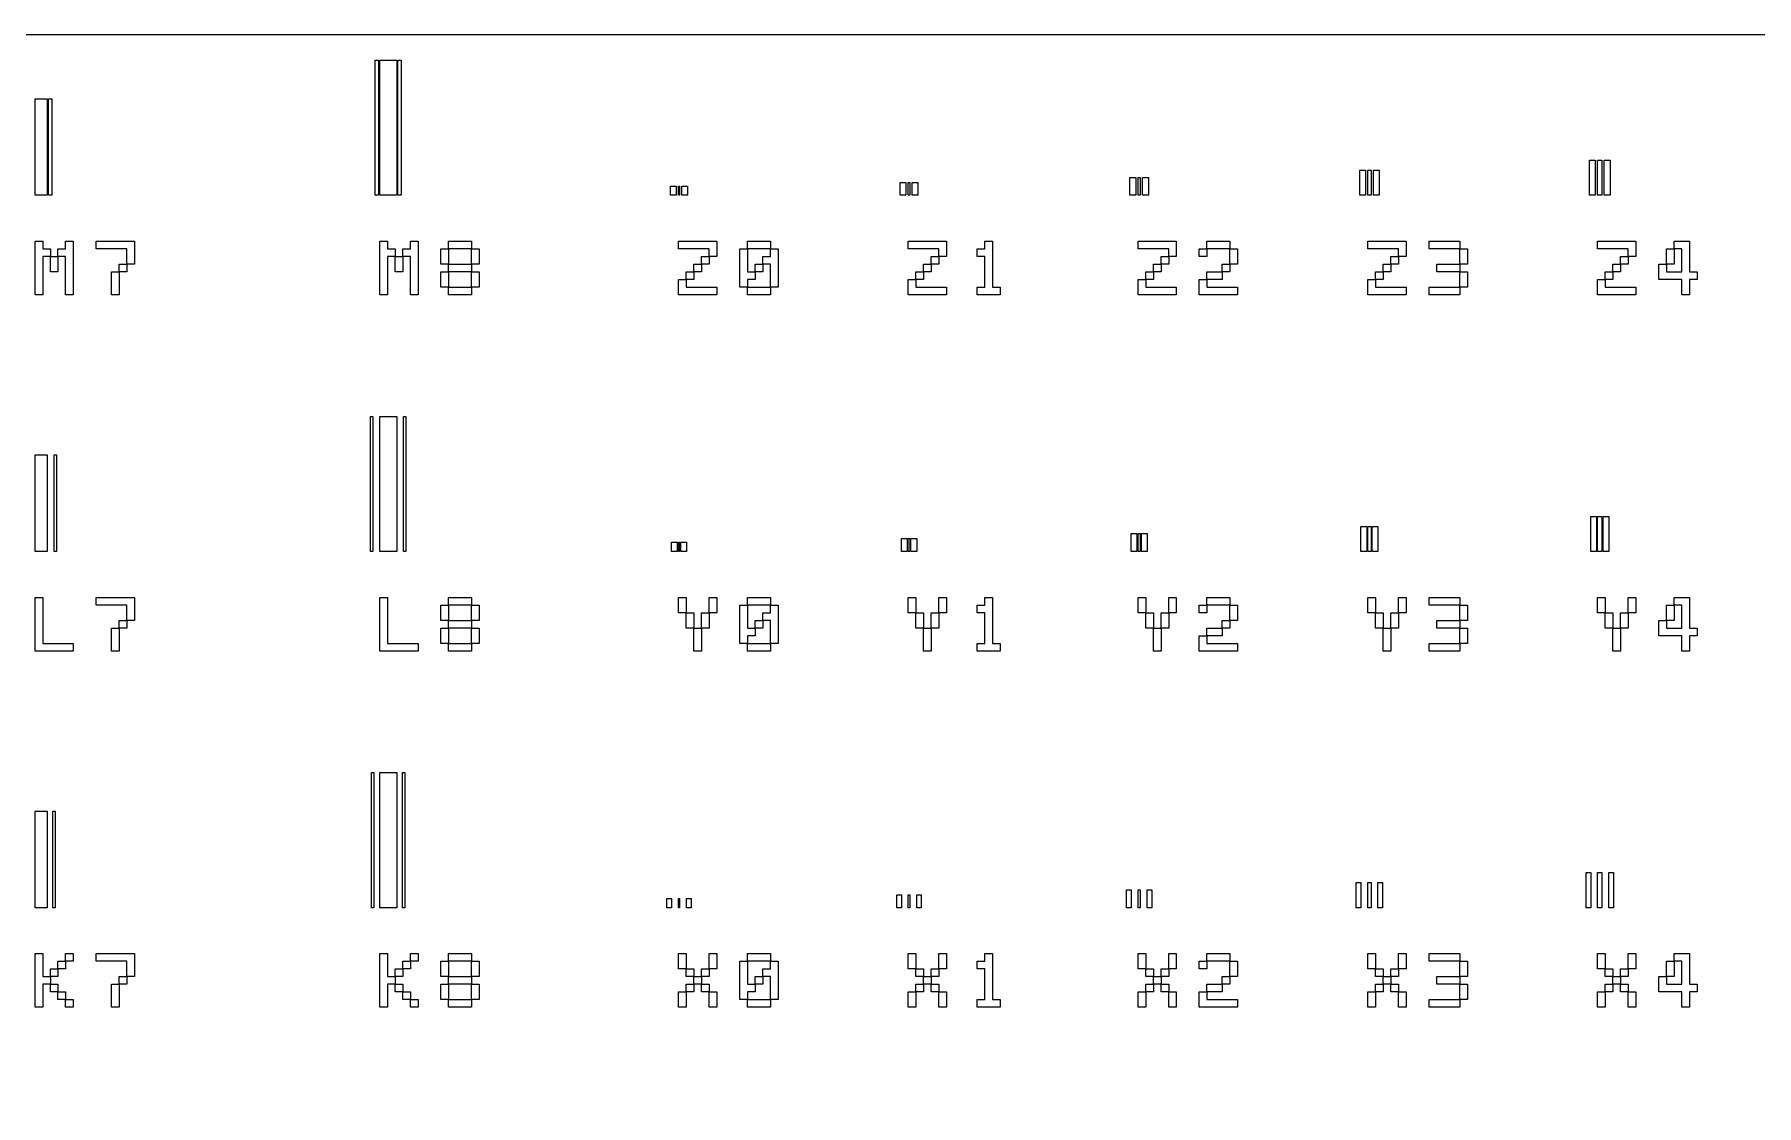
# Model space of a CAD drawing. Extents: x 0 to 3000, y 0 to 2000.
# Drawn here: x 750 to 1499, y 1534 to 2000 of the extents above; entities that cross this region are included whole.
import ezdxf

# ---------------------------------------------------------------- set-up
doc = ezdxf.new("R2010")
doc.units = 0
doc.layers.add('L0D0', color=2, linetype='CONTINUOUS')
doc.layers.add('L1D0', color=1, linetype='CONTINUOUS')

msp = doc.modelspace()

# ---------------------------------------------------------------- linework, layer by layer
at = {"layer": 'L0D0'}
msp.add_lwpolyline([(0, 0), (0, 2000), (3000, 2000), (3000, 0)], close=True, dxfattribs=at)
at = {"layer": 'L1D0'}
for points in [[(898, 1930), (898, 1988.8), (899.5, 1988.8), (899.5, 1930)], [(900, 1930), (900, 1988.8), (907.4, 1988.8), (907.4, 1930)], [(907.9, 1930), (907.9, 1988.8), (909.4, 1988.8), (909.4, 1930)], [(750, 1930), (750, 1972), (755.3, 1972), (755.3, 1930)], [(755.8, 1930), (755.8, 1972), (757.3, 1972), (757.3, 1930)], [(1426.5, 1930), (1426.5, 1945.3), (1429, 1945.3), (1429, 1930)], [(1430, 1930), (1430, 1945.3), (1431.9, 1945.3), (1431.9, 1930)], [(1432.9, 1930), (1432.9, 1945.3), (1435.4, 1945.3), (1435.4, 1930)], [(1026.5, 1930), (1026.5, 1934), (1029, 1934), (1029, 1930)], [(1030, 1930), (1030, 1934), (1030.5, 1934), (1030.5, 1930)], [(1031.5, 1930), (1031.5, 1934), (1034, 1934), (1034, 1930)], [(1126.5, 1930), (1126.5, 1935.6), (1129, 1935.6), (1129, 1930)], [(1130, 1930), (1130, 1935.6), (1130.7, 1935.6), (1130.7, 1930)], [(1131.7, 1930), (1131.7, 1935.6), (1134.2, 1935.6), (1134.2, 1930)], [(1226.5, 1930), (1226.5, 1937.8), (1229, 1937.8), (1229, 1930)], [(1230, 1930), (1230, 1937.8), (1231, 1937.8), (1231, 1930)], [(1232, 1930), (1232, 1937.8), (1234.5, 1937.8), (1234.5, 1930)], [(1326.5, 1930), (1326.5, 1940.9), (1329, 1940.9), (1329, 1930)], [(1330, 1930), (1330, 1940.9), (1331.4, 1940.9), (1331.4, 1930)], [(1332.4, 1930), (1332.4, 1940.9), (1334.9, 1940.9), (1334.9, 1930)], [(750, 1886.667), (750, 1890), (750, 1893.333), (750, 1896.667), (750, 1900), (750, 1903.333), (750, 1906.667), (750, 1910), (753.333, 1910), (753.333, 1906.667), (756.667, 1906.667), (756.667, 1903.333), (753.333, 1903.333), (753.333, 1900), (753.333, 1896.667), (753.333, 1893.333), (753.333, 1890), (753.333, 1886.667)], [(763.333, 1886.667), (763.333, 1890), (763.333, 1893.333), (763.333, 1896.667), (763.333, 1900), (763.333, 1903.333), (760, 1903.333), (760, 1906.667), (763.333, 1906.667), (763.333, 1910), (766.667, 1910), (766.667, 1906.667), (766.667, 1903.333), (766.667, 1900), (766.667, 1896.667), (766.667, 1893.333), (766.667, 1890), (766.667, 1886.667)], [(790, 1900), (790, 1903.333), (790, 1906.667), (786.667, 1906.667), (783.333, 1906.667), (780, 1906.667), (776.667, 1906.667), (776.667, 1910), (780, 1910), (783.333, 1910), (786.667, 1910), (790, 1910), (793.333, 1910), (793.333, 1906.667), (793.333, 1903.333), (793.333, 1900)], [(900, 1886.667), (900, 1890), (900, 1893.333), (900, 1896.667), (900, 1900), (900, 1903.333), (900, 1906.667), (900, 1910), (903.333, 1910), (903.333, 1906.667), (906.667, 1906.667), (906.667, 1903.333), (903.333, 1903.333), (903.333, 1900), (903.333, 1896.667), (903.333, 1893.333), (903.333, 1890), (903.333, 1886.667)], [(913.333, 1886.667), (913.333, 1890), (913.333, 1893.333), (913.333, 1896.667), (913.333, 1900), (913.333, 1903.333), (910, 1903.333), (910, 1906.667), (913.333, 1906.667), (913.333, 1910), (916.667, 1910), (916.667, 1906.667), (916.667, 1903.333), (916.667, 1900), (916.667, 1896.667), (916.667, 1893.333), (916.667, 1890), (916.667, 1886.667)], [(926.667, 1900), (926.667, 1903.333), (926.667, 1906.667), (930, 1906.667), (930, 1903.333), (930, 1900)], [(930, 1906.667), (930, 1910), (933.333, 1910), (936.667, 1910), (940, 1910), (940, 1906.667), (936.667, 1906.667), (933.333, 1906.667)], [(940, 1900), (940, 1903.333), (940, 1906.667), (943.333, 1906.667), (943.333, 1903.333), (943.333, 1900)], [(1043.333, 1903.333), (1043.333, 1906.667), (1040, 1906.667), (1036.667, 1906.667), (1033.333, 1906.667), (1030, 1906.667), (1030, 1910), (1033.333, 1910), (1036.667, 1910), (1040, 1910), (1043.333, 1910), (1046.667, 1910), (1046.667, 1906.667), (1046.667, 1903.333)], [(1056.667, 1890), (1056.667, 1893.333), (1056.667, 1896.667), (1056.667, 1900), (1056.667, 1903.333), (1056.667, 1906.667), (1060, 1906.667), (1060, 1903.333), (1060, 1900), (1060, 1896.667), (1063.333, 1896.667), (1063.333, 1893.333), (1060, 1893.333), (1060, 1890)], [(1060, 1906.667), (1060, 1910), (1063.333, 1910), (1066.667, 1910), (1070, 1910), (1070, 1906.667), (1066.667, 1906.667), (1063.333, 1906.667)], [(1070, 1890), (1070, 1893.333), (1070, 1896.667), (1070, 1900), (1066.667, 1900), (1066.667, 1903.333), (1070, 1903.333), (1070, 1906.667), (1073.333, 1906.667), (1073.333, 1903.333), (1073.333, 1900), (1073.333, 1896.667), (1073.333, 1893.333), (1073.333, 1890)], [(1143.333, 1903.333), (1143.333, 1906.667), (1140, 1906.667), (1136.667, 1906.667), (1133.333, 1906.667), (1130, 1906.667), (1130, 1910), (1133.333, 1910), (1136.667, 1910), (1140, 1910), (1143.333, 1910), (1146.667, 1910), (1146.667, 1906.667), (1146.667, 1903.333)], [(1160, 1886.667), (1160, 1890), (1163.333, 1890), (1163.333, 1893.333), (1163.333, 1896.667), (1163.333, 1900), (1163.333, 1903.333), (1160, 1903.333), (1160, 1906.667), (1163.333, 1906.667), (1163.333, 1910), (1166.667, 1910), (1166.667, 1906.667), (1166.667, 1903.333), (1166.667, 1900), (1166.667, 1896.667), (1166.667, 1893.333), (1166.667, 1890), (1170, 1890), (1170, 1886.667), (1166.667, 1886.667), (1163.333, 1886.667)], [(1243.333, 1903.333), (1243.333, 1906.667), (1240, 1906.667), (1236.667, 1906.667), (1233.333, 1906.667), (1230, 1906.667), (1230, 1910), (1233.333, 1910), (1236.667, 1910), (1240, 1910), (1243.333, 1910), (1246.667, 1910), (1246.667, 1906.667), (1246.667, 1903.333)], [(1256.667, 1903.333), (1256.667, 1906.667), (1260, 1906.667), (1260, 1903.333)], [(1260, 1906.667), (1260, 1910), (1263.333, 1910), (1266.667, 1910), (1270, 1910), (1270, 1906.667), (1266.667, 1906.667), (1263.333, 1906.667)], [(1270, 1900), (1270, 1903.333), (1270, 1906.667), (1273.333, 1906.667), (1273.333, 1903.333), (1273.333, 1900)], [(1343.333, 1903.333), (1343.333, 1906.667), (1340, 1906.667), (1336.667, 1906.667), (1333.333, 1906.667), (1330, 1906.667), (1330, 1910), (1333.333, 1910), (1336.667, 1910), (1340, 1910), (1343.333, 1910), (1346.667, 1910), (1346.667, 1906.667), (1346.667, 1903.333)], [(1356.667, 1906.667), (1356.667, 1910), (1360, 1910), (1363.333, 1910), (1366.667, 1910), (1370, 1910), (1370, 1906.667), (1366.667, 1906.667), (1363.333, 1906.667), (1360, 1906.667)], [(1370, 1900), (1370, 1903.333), (1370, 1906.667), (1373.333, 1906.667), (1373.333, 1903.333), (1373.333, 1900)], [(1443.333, 1903.333), (1443.333, 1906.667), (1440, 1906.667), (1436.667, 1906.667), (1433.333, 1906.667), (1430, 1906.667), (1430, 1910), (1433.333, 1910), (1436.667, 1910), (1440, 1910), (1443.333, 1910), (1446.667, 1910), (1446.667, 1906.667), (1446.667, 1903.333)], [(1466.667, 1886.667), (1466.667, 1890), (1466.667, 1893.333), (1463.333, 1893.333), (1460, 1893.333), (1456.667, 1893.333), (1456.667, 1896.667), (1456.667, 1900), (1460, 1900), (1460, 1896.667), (1463.333, 1896.667), (1466.667, 1896.667), (1466.667, 1900), (1466.667, 1903.333), (1466.667, 1906.667), (1463.333, 1906.667), (1463.333, 1910), (1466.667, 1910), (1470, 1910), (1470, 1906.667), (1470, 1903.333), (1470, 1900), (1470, 1896.667), (1473.333, 1896.667), (1473.333, 1893.333), (1470, 1893.333), (1470, 1890), (1470, 1886.667)], [(1460, 1900), (1460, 1903.333), (1460, 1906.667), (1463.333, 1906.667), (1463.333, 1903.333), (1463.333, 1900)], [(756.667, 1896.667), (756.667, 1900), (756.667, 1903.333), (760, 1903.333), (760, 1900), (760, 1896.667)], [(783.333, 1886.667), (783.333, 1890), (783.333, 1893.333), (783.333, 1896.667), (786.667, 1896.667), (786.667, 1893.333), (786.667, 1890), (786.667, 1886.667)], [(786.667, 1896.667), (786.667, 1900), (790, 1900), (790, 1896.667)], [(906.667, 1896.667), (906.667, 1900), (906.667, 1903.333), (910, 1903.333), (910, 1900), (910, 1896.667)], [(926.667, 1890), (926.667, 1893.333), (926.667, 1896.667), (930, 1896.667), (930, 1893.333), (930, 1890)], [(930, 1896.667), (930, 1900), (933.333, 1900), (936.667, 1900), (940, 1900), (940, 1896.667), (936.667, 1896.667), (933.333, 1896.667)], [(940, 1890), (940, 1893.333), (940, 1896.667), (943.333, 1896.667), (943.333, 1893.333), (943.333, 1890)], [(1033.333, 1893.333), (1033.333, 1896.667), (1036.667, 1896.667), (1036.667, 1893.333)], [(1036.667, 1896.667), (1036.667, 1900), (1040, 1900), (1040, 1896.667)], [(1040, 1900), (1040, 1903.333), (1043.333, 1903.333), (1043.333, 1900)], [(1063.333, 1896.667), (1063.333, 1900), (1066.667, 1900), (1066.667, 1896.667)], [(1133.333, 1893.333), (1133.333, 1896.667), (1136.667, 1896.667), (1136.667, 1893.333)], [(1136.667, 1896.667), (1136.667, 1900), (1140, 1900), (1140, 1896.667)], [(1140, 1900), (1140, 1903.333), (1143.333, 1903.333), (1143.333, 1900)], [(1233.333, 1893.333), (1233.333, 1896.667), (1236.667, 1896.667), (1236.667, 1893.333)], [(1236.667, 1896.667), (1236.667, 1900), (1240, 1900), (1240, 1896.667)], [(1240, 1900), (1240, 1903.333), (1243.333, 1903.333), (1243.333, 1900)], [(1260, 1893.333), (1260, 1896.667), (1263.333, 1896.667), (1266.667, 1896.667), (1266.667, 1893.333), (1263.333, 1893.333)], [(1266.667, 1896.667), (1266.667, 1900), (1270, 1900), (1270, 1896.667)], [(1333.333, 1893.333), (1333.333, 1896.667), (1336.667, 1896.667), (1336.667, 1893.333)], [(1336.667, 1896.667), (1336.667, 1900), (1340, 1900), (1340, 1896.667)], [(1340, 1900), (1340, 1903.333), (1343.333, 1903.333), (1343.333, 1900)], [(1360, 1896.667), (1360, 1900), (1363.333, 1900), (1366.667, 1900), (1370, 1900), (1370, 1896.667), (1366.667, 1896.667), (1363.333, 1896.667)], [(1370, 1890), (1370, 1893.333), (1370, 1896.667), (1373.333, 1896.667), (1373.333, 1893.333), (1373.333, 1890)], [(1433.333, 1893.333), (1433.333, 1896.667), (1436.667, 1896.667), (1436.667, 1893.333)], [(1436.667, 1896.667), (1436.667, 1900), (1440, 1900), (1440, 1896.667)], [(1440, 1900), (1440, 1903.333), (1443.333, 1903.333), (1443.333, 1900)], [(930, 1886.667), (930, 1890), (933.333, 1890), (936.667, 1890), (940, 1890), (940, 1886.667), (936.667, 1886.667), (933.333, 1886.667)], [(1030, 1886.667), (1030, 1890), (1030, 1893.333), (1033.333, 1893.333), (1033.333, 1890), (1036.667, 1890), (1040, 1890), (1043.333, 1890), (1046.667, 1890), (1046.667, 1886.667), (1043.333, 1886.667), (1040, 1886.667), (1036.667, 1886.667), (1033.333, 1886.667)], [(1060, 1886.667), (1060, 1890), (1063.333, 1890), (1066.667, 1890), (1070, 1890), (1070, 1886.667), (1066.667, 1886.667), (1063.333, 1886.667)], [(1130, 1886.667), (1130, 1890), (1130, 1893.333), (1133.333, 1893.333), (1133.333, 1890), (1136.667, 1890), (1140, 1890), (1143.333, 1890), (1146.667, 1890), (1146.667, 1886.667), (1143.333, 1886.667), (1140, 1886.667), (1136.667, 1886.667), (1133.333, 1886.667)], [(1230, 1886.667), (1230, 1890), (1230, 1893.333), (1233.333, 1893.333), (1233.333, 1890), (1236.667, 1890), (1240, 1890), (1243.333, 1890), (1246.667, 1890), (1246.667, 1886.667), (1243.333, 1886.667), (1240, 1886.667), (1236.667, 1886.667), (1233.333, 1886.667)], [(1256.667, 1886.667), (1256.667, 1890), (1256.667, 1893.333), (1260, 1893.333), (1260, 1890), (1263.333, 1890), (1266.667, 1890), (1270, 1890), (1273.333, 1890), (1273.333, 1886.667), (1270, 1886.667), (1266.667, 1886.667), (1263.333, 1886.667), (1260, 1886.667)], [(1330, 1886.667), (1330, 1890), (1330, 1893.333), (1333.333, 1893.333), (1333.333, 1890), (1336.667, 1890), (1340, 1890), (1343.333, 1890), (1346.667, 1890), (1346.667, 1886.667), (1343.333, 1886.667), (1340, 1886.667), (1336.667, 1886.667), (1333.333, 1886.667)], [(1356.667, 1886.667), (1356.667, 1890), (1360, 1890), (1363.333, 1890), (1366.667, 1890), (1370, 1890), (1370, 1886.667), (1366.667, 1886.667), (1363.333, 1886.667), (1360, 1886.667)], [(1430, 1886.667), (1430, 1890), (1430, 1893.333), (1433.333, 1893.333), (1433.333, 1890), (1436.667, 1890), (1440, 1890), (1443.333, 1890), (1446.667, 1890), (1446.667, 1886.667), (1443.333, 1886.667), (1440, 1886.667), (1436.667, 1886.667), (1433.333, 1886.667)], [(896, 1775), (896, 1833.8), (897, 1833.8), (897, 1775)], [(900, 1775), (900, 1833.8), (907.4, 1833.8), (907.4, 1775)], [(910.4, 1775), (910.4, 1833.8), (911.4, 1833.8), (911.4, 1775)], [(750, 1775), (750, 1817), (755.3, 1817), (755.3, 1775)], [(758.3, 1775), (758.3, 1817), (759.3, 1817), (759.3, 1775)], [(1327, 1775), (1327, 1785.9), (1329.5, 1785.9), (1329.5, 1775)], [(1330, 1775), (1330, 1785.9), (1331.4, 1785.9), (1331.4, 1775)], [(1331.9, 1775), (1331.9, 1785.9), (1334.4, 1785.9), (1334.4, 1775)], [(1427, 1775), (1427, 1790.3), (1429.5, 1790.3), (1429.5, 1775)], [(1430, 1775), (1430, 1790.3), (1431.9, 1790.3), (1431.9, 1775)], [(1432.4, 1775), (1432.4, 1790.3), (1434.9, 1790.3), (1434.9, 1775)], [(1027, 1775), (1027, 1779), (1029.5, 1779), (1029.5, 1775)], [(1030, 1775), (1030, 1779), (1030.5, 1779), (1030.5, 1775)], [(1031, 1775), (1031, 1779), (1033.5, 1779), (1033.5, 1775)], [(1127, 1775), (1127, 1780.6), (1129.5, 1780.6), (1129.5, 1775)], [(1130, 1775), (1130, 1780.6), (1130.7, 1780.6), (1130.7, 1775)], [(1131.2, 1775), (1131.2, 1780.6), (1133.7, 1780.6), (1133.7, 1775)], [(1227, 1775), (1227, 1782.8), (1229.5, 1782.8), (1229.5, 1775)], [(1230, 1775), (1230, 1782.8), (1231, 1782.8), (1231, 1775)], [(1231.5, 1775), (1231.5, 1782.8), (1234, 1782.8), (1234, 1775)], [(750, 1731.667), (750, 1735), (750, 1738.333), (750, 1741.667), (750, 1745), (750, 1748.333), (750, 1751.667), (750, 1755), (753.333, 1755), (753.333, 1751.667), (753.333, 1748.333), (753.333, 1745), (753.333, 1741.667), (753.333, 1738.333), (753.333, 1735), (756.667, 1735), (760, 1735), (763.333, 1735), (766.667, 1735), (766.667, 1731.667), (763.333, 1731.667), (760, 1731.667), (756.667, 1731.667), (753.333, 1731.667)], [(790, 1745), (790, 1748.333), (790, 1751.667), (786.667, 1751.667), (783.333, 1751.667), (780, 1751.667), (776.667, 1751.667), (776.667, 1755), (780, 1755), (783.333, 1755), (786.667, 1755), (790, 1755), (793.333, 1755), (793.333, 1751.667), (793.333, 1748.333), (793.333, 1745)], [(900, 1731.667), (900, 1735), (900, 1738.333), (900, 1741.667), (900, 1745), (900, 1748.333), (900, 1751.667), (900, 1755), (903.333, 1755), (903.333, 1751.667), (903.333, 1748.333), (903.333, 1745), (903.333, 1741.667), (903.333, 1738.333), (903.333, 1735), (906.667, 1735), (910, 1735), (913.333, 1735), (916.667, 1735), (916.667, 1731.667), (913.333, 1731.667), (910, 1731.667), (906.667, 1731.667), (903.333, 1731.667)], [(930, 1751.667), (930, 1755), (933.333, 1755), (936.667, 1755), (940, 1755), (940, 1751.667), (936.667, 1751.667), (933.333, 1751.667)], [(1030, 1748.333), (1030, 1751.667), (1030, 1755), (1033.333, 1755), (1033.333, 1751.667), (1033.333, 1748.333)], [(1043.333, 1748.333), (1043.333, 1751.667), (1043.333, 1755), (1046.667, 1755), (1046.667, 1751.667), (1046.667, 1748.333)], [(1060, 1751.667), (1060, 1755), (1063.333, 1755), (1066.667, 1755), (1070, 1755), (1070, 1751.667), (1066.667, 1751.667), (1063.333, 1751.667)], [(1130, 1748.333), (1130, 1751.667), (1130, 1755), (1133.333, 1755), (1133.333, 1751.667), (1133.333, 1748.333)], [(1143.333, 1748.333), (1143.333, 1751.667), (1143.333, 1755), (1146.667, 1755), (1146.667, 1751.667), (1146.667, 1748.333)], [(1160, 1731.667), (1160, 1735), (1163.333, 1735), (1163.333, 1738.333), (1163.333, 1741.667), (1163.333, 1745), (1163.333, 1748.333), (1160, 1748.333), (1160, 1751.667), (1163.333, 1751.667), (1163.333, 1755), (1166.667, 1755), (1166.667, 1751.667), (1166.667, 1748.333), (1166.667, 1745), (1166.667, 1741.667), (1166.667, 1738.333), (1166.667, 1735), (1170, 1735), (1170, 1731.667), (1166.667, 1731.667), (1163.333, 1731.667)], [(1230, 1748.333), (1230, 1751.667), (1230, 1755), (1233.333, 1755), (1233.333, 1751.667), (1233.333, 1748.333)], [(1243.333, 1748.333), (1243.333, 1751.667), (1243.333, 1755), (1246.667, 1755), (1246.667, 1751.667), (1246.667, 1748.333)], [(1260, 1751.667), (1260, 1755), (1263.333, 1755), (1266.667, 1755), (1270, 1755), (1270, 1751.667), (1266.667, 1751.667), (1263.333, 1751.667)], [(1330, 1748.333), (1330, 1751.667), (1330, 1755), (1333.333, 1755), (1333.333, 1751.667), (1333.333, 1748.333)], [(1343.333, 1748.333), (1343.333, 1751.667), (1343.333, 1755), (1346.667, 1755), (1346.667, 1751.667), (1346.667, 1748.333)], [(1356.667, 1751.667), (1356.667, 1755), (1360, 1755), (1363.333, 1755), (1366.667, 1755), (1370, 1755), (1370, 1751.667), (1366.667, 1751.667), (1363.333, 1751.667), (1360, 1751.667)], [(1430, 1748.333), (1430, 1751.667), (1430, 1755), (1433.333, 1755), (1433.333, 1751.667), (1433.333, 1748.333)], [(1443.333, 1748.333), (1443.333, 1751.667), (1443.333, 1755), (1446.667, 1755), (1446.667, 1751.667), (1446.667, 1748.333)], [(1466.667, 1731.667), (1466.667, 1735), (1466.667, 1738.333), (1463.333, 1738.333), (1460, 1738.333), (1456.667, 1738.333), (1456.667, 1741.667), (1456.667, 1745), (1460, 1745), (1460, 1741.667), (1463.333, 1741.667), (1466.667, 1741.667), (1466.667, 1745), (1466.667, 1748.333), (1466.667, 1751.667), (1463.333, 1751.667), (1463.333, 1755), (1466.667, 1755), (1470, 1755), (1470, 1751.667), (1470, 1748.333), (1470, 1745), (1470, 1741.667), (1473.333, 1741.667), (1473.333, 1738.333), (1470, 1738.333), (1470, 1735), (1470, 1731.667)], [(926.667, 1745), (926.667, 1748.333), (926.667, 1751.667), (930, 1751.667), (930, 1748.333), (930, 1745)], [(940, 1745), (940, 1748.333), (940, 1751.667), (943.333, 1751.667), (943.333, 1748.333), (943.333, 1745)], [(1033.333, 1741.667), (1033.333, 1745), (1033.333, 1748.333), (1036.667, 1748.333), (1036.667, 1745), (1036.667, 1741.667)], [(1040, 1741.667), (1040, 1745), (1040, 1748.333), (1043.333, 1748.333), (1043.333, 1745), (1043.333, 1741.667)], [(1056.667, 1735), (1056.667, 1738.333), (1056.667, 1741.667), (1056.667, 1745), (1056.667, 1748.333), (1056.667, 1751.667), (1060, 1751.667), (1060, 1748.333), (1060, 1745), (1060, 1741.667), (1063.333, 1741.667), (1063.333, 1738.333), (1060, 1738.333), (1060, 1735)], [(1070, 1735), (1070, 1738.333), (1070, 1741.667), (1070, 1745), (1066.667, 1745), (1066.667, 1748.333), (1070, 1748.333), (1070, 1751.667), (1073.333, 1751.667), (1073.333, 1748.333), (1073.333, 1745), (1073.333, 1741.667), (1073.333, 1738.333), (1073.333, 1735)], [(1133.333, 1741.667), (1133.333, 1745), (1133.333, 1748.333), (1136.667, 1748.333), (1136.667, 1745), (1136.667, 1741.667)], [(1140, 1741.667), (1140, 1745), (1140, 1748.333), (1143.333, 1748.333), (1143.333, 1745), (1143.333, 1741.667)], [(1233.333, 1741.667), (1233.333, 1745), (1233.333, 1748.333), (1236.667, 1748.333), (1236.667, 1745), (1236.667, 1741.667)], [(1240, 1741.667), (1240, 1745), (1240, 1748.333), (1243.333, 1748.333), (1243.333, 1745), (1243.333, 1741.667)], [(1256.667, 1748.333), (1256.667, 1751.667), (1260, 1751.667), (1260, 1748.333)], [(1270, 1745), (1270, 1748.333), (1270, 1751.667), (1273.333, 1751.667), (1273.333, 1748.333), (1273.333, 1745)], [(1333.333, 1741.667), (1333.333, 1745), (1333.333, 1748.333), (1336.667, 1748.333), (1336.667, 1745), (1336.667, 1741.667)], [(1340, 1741.667), (1340, 1745), (1340, 1748.333), (1343.333, 1748.333), (1343.333, 1745), (1343.333, 1741.667)], [(1370, 1745), (1370, 1748.333), (1370, 1751.667), (1373.333, 1751.667), (1373.333, 1748.333), (1373.333, 1745)], [(1433.333, 1741.667), (1433.333, 1745), (1433.333, 1748.333), (1436.667, 1748.333), (1436.667, 1745), (1436.667, 1741.667)], [(1440, 1741.667), (1440, 1745), (1440, 1748.333), (1443.333, 1748.333), (1443.333, 1745), (1443.333, 1741.667)], [(1460, 1745), (1460, 1748.333), (1460, 1751.667), (1463.333, 1751.667), (1463.333, 1748.333), (1463.333, 1745)], [(783.333, 1731.667), (783.333, 1735), (783.333, 1738.333), (783.333, 1741.667), (786.667, 1741.667), (786.667, 1738.333), (786.667, 1735), (786.667, 1731.667)], [(786.667, 1741.667), (786.667, 1745), (790, 1745), (790, 1741.667)], [(926.667, 1735), (926.667, 1738.333), (926.667, 1741.667), (930, 1741.667), (930, 1738.333), (930, 1735)], [(930, 1741.667), (930, 1745), (933.333, 1745), (936.667, 1745), (940, 1745), (940, 1741.667), (936.667, 1741.667), (933.333, 1741.667)], [(940, 1735), (940, 1738.333), (940, 1741.667), (943.333, 1741.667), (943.333, 1738.333), (943.333, 1735)], [(1036.667, 1731.667), (1036.667, 1735), (1036.667, 1738.333), (1036.667, 1741.667), (1040, 1741.667), (1040, 1738.333), (1040, 1735), (1040, 1731.667)], [(1063.333, 1741.667), (1063.333, 1745), (1066.667, 1745), (1066.667, 1741.667)], [(1136.667, 1731.667), (1136.667, 1735), (1136.667, 1738.333), (1136.667, 1741.667), (1140, 1741.667), (1140, 1738.333), (1140, 1735), (1140, 1731.667)], [(1236.667, 1731.667), (1236.667, 1735), (1236.667, 1738.333), (1236.667, 1741.667), (1240, 1741.667), (1240, 1738.333), (1240, 1735), (1240, 1731.667)], [(1260, 1738.333), (1260, 1741.667), (1263.333, 1741.667), (1266.667, 1741.667), (1266.667, 1738.333), (1263.333, 1738.333)], [(1266.667, 1741.667), (1266.667, 1745), (1270, 1745), (1270, 1741.667)], [(1336.667, 1731.667), (1336.667, 1735), (1336.667, 1738.333), (1336.667, 1741.667), (1340, 1741.667), (1340, 1738.333), (1340, 1735), (1340, 1731.667)], [(1360, 1741.667), (1360, 1745), (1363.333, 1745), (1366.667, 1745), (1370, 1745), (1370, 1741.667), (1366.667, 1741.667), (1363.333, 1741.667)], [(1370, 1735), (1370, 1738.333), (1370, 1741.667), (1373.333, 1741.667), (1373.333, 1738.333), (1373.333, 1735)], [(1436.667, 1731.667), (1436.667, 1735), (1436.667, 1738.333), (1436.667, 1741.667), (1440, 1741.667), (1440, 1738.333), (1440, 1735), (1440, 1731.667)], [(930, 1731.667), (930, 1735), (933.333, 1735), (936.667, 1735), (940, 1735), (940, 1731.667), (936.667, 1731.667), (933.333, 1731.667)], [(1060, 1731.667), (1060, 1735), (1063.333, 1735), (1066.667, 1735), (1070, 1735), (1070, 1731.667), (1066.667, 1731.667), (1063.333, 1731.667)], [(1256.667, 1731.667), (1256.667, 1735), (1256.667, 1738.333), (1260, 1738.333), (1260, 1735), (1263.333, 1735), (1266.667, 1735), (1270, 1735), (1273.333, 1735), (1273.333, 1731.667), (1270, 1731.667), (1266.667, 1731.667), (1263.333, 1731.667), (1260, 1731.667)], [(1356.667, 1731.667), (1356.667, 1735), (1360, 1735), (1363.333, 1735), (1366.667, 1735), (1370, 1735), (1370, 1731.667), (1366.667, 1731.667), (1363.333, 1731.667), (1360, 1731.667)], [(896.5, 1620), (896.5, 1678.8), (897.5, 1678.8), (897.5, 1620)], [(900, 1620), (900, 1678.8), (907.4, 1678.8), (907.4, 1620)], [(909.9, 1620), (909.9, 1678.8), (910.9, 1678.8), (910.9, 1620)], [(750, 1620), (750, 1662), (755.3, 1662), (755.3, 1620)], [(757.8, 1620), (757.8, 1662), (758.8, 1662), (758.8, 1620)], [(1425, 1620), (1425, 1635.3), (1427, 1635.3), (1427, 1620)], [(1430, 1620), (1430, 1635.3), (1431.9, 1635.3), (1431.9, 1620)], [(1434.9, 1620), (1434.9, 1635.3), (1436.9, 1635.3), (1436.9, 1620)], [(1225, 1620), (1225, 1627.8), (1227, 1627.8), (1227, 1620)], [(1230, 1620), (1230, 1627.8), (1231, 1627.8), (1231, 1620)], [(1234, 1620), (1234, 1627.8), (1236, 1627.8), (1236, 1620)], [(1325, 1620), (1325, 1630.9), (1327, 1630.9), (1327, 1620)], [(1330, 1620), (1330, 1630.9), (1331.4, 1630.9), (1331.4, 1620)], [(1334.4, 1620), (1334.4, 1630.9), (1336.4, 1630.9), (1336.4, 1620)], [(1025, 1620), (1025, 1624), (1027, 1624), (1027, 1620)], [(1030, 1620), (1030, 1624), (1030.5, 1624), (1030.5, 1620)], [(1033.5, 1620), (1033.5, 1624), (1035.5, 1624), (1035.5, 1620)], [(1125, 1620), (1125, 1625.6), (1127, 1625.6), (1127, 1620)], [(1130, 1620), (1130, 1625.6), (1130.7, 1625.6), (1130.7, 1620)], [(1133.7, 1620), (1133.7, 1625.6), (1135.7, 1625.6), (1135.7, 1620)], [(750, 1576.667), (750, 1580), (750, 1583.333), (750, 1586.667), (750, 1590), (750, 1593.333), (750, 1596.667), (750, 1600), (753.333, 1600), (753.333, 1596.667), (753.333, 1593.333), (753.333, 1590), (756.667, 1590), (756.667, 1586.667), (753.333, 1586.667), (753.333, 1583.333), (753.333, 1580), (753.333, 1576.667)], [(760, 1593.333), (760, 1596.667), (763.333, 1596.667), (763.333, 1593.333)], [(763.333, 1596.667), (763.333, 1600), (766.667, 1600), (766.667, 1596.667)], [(790, 1590), (790, 1593.333), (790, 1596.667), (786.667, 1596.667), (783.333, 1596.667), (780, 1596.667), (776.667, 1596.667), (776.667, 1600), (780, 1600), (783.333, 1600), (786.667, 1600), (790, 1600), (793.333, 1600), (793.333, 1596.667), (793.333, 1593.333), (793.333, 1590)], [(900, 1576.667), (900, 1580), (900, 1583.333), (900, 1586.667), (900, 1590), (900, 1593.333), (900, 1596.667), (900, 1600), (903.333, 1600), (903.333, 1596.667), (903.333, 1593.333), (903.333, 1590), (906.667, 1590), (906.667, 1586.667), (903.333, 1586.667), (903.333, 1583.333), (903.333, 1580), (903.333, 1576.667)], [(910, 1593.333), (910, 1596.667), (913.333, 1596.667), (913.333, 1593.333)], [(913.333, 1596.667), (913.333, 1600), (916.667, 1600), (916.667, 1596.667)], [(926.667, 1590), (926.667, 1593.333), (926.667, 1596.667), (930, 1596.667), (930, 1593.333), (930, 1590)], [(930, 1596.667), (930, 1600), (933.333, 1600), (936.667, 1600), (940, 1600), (940, 1596.667), (936.667, 1596.667), (933.333, 1596.667)], [(940, 1590), (940, 1593.333), (940, 1596.667), (943.333, 1596.667), (943.333, 1593.333), (943.333, 1590)], [(1030, 1593.333), (1030, 1596.667), (1030, 1600), (1033.333, 1600), (1033.333, 1596.667), (1033.333, 1593.333)], [(1043.333, 1593.333), (1043.333, 1596.667), (1043.333, 1600), (1046.667, 1600), (1046.667, 1596.667), (1046.667, 1593.333)], [(1056.667, 1580), (1056.667, 1583.333), (1056.667, 1586.667), (1056.667, 1590), (1056.667, 1593.333), (1056.667, 1596.667), (1060, 1596.667), (1060, 1593.333), (1060, 1590), (1060, 1586.667), (1063.333, 1586.667), (1063.333, 1583.333), (1060, 1583.333), (1060, 1580)], [(1060, 1596.667), (1060, 1600), (1063.333, 1600), (1066.667, 1600), (1070, 1600), (1070, 1596.667), (1066.667, 1596.667), (1063.333, 1596.667)], [(1070, 1580), (1070, 1583.333), (1070, 1586.667), (1070, 1590), (1066.667, 1590), (1066.667, 1593.333), (1070, 1593.333), (1070, 1596.667), (1073.333, 1596.667), (1073.333, 1593.333), (1073.333, 1590), (1073.333, 1586.667), (1073.333, 1583.333), (1073.333, 1580)], [(1130, 1593.333), (1130, 1596.667), (1130, 1600), (1133.333, 1600), (1133.333, 1596.667), (1133.333, 1593.333)], [(1143.333, 1593.333), (1143.333, 1596.667), (1143.333, 1600), (1146.667, 1600), (1146.667, 1596.667), (1146.667, 1593.333)], [(1160, 1576.667), (1160, 1580), (1163.333, 1580), (1163.333, 1583.333), (1163.333, 1586.667), (1163.333, 1590), (1163.333, 1593.333), (1160, 1593.333), (1160, 1596.667), (1163.333, 1596.667), (1163.333, 1600), (1166.667, 1600), (1166.667, 1596.667), (1166.667, 1593.333), (1166.667, 1590), (1166.667, 1586.667), (1166.667, 1583.333), (1166.667, 1580), (1170, 1580), (1170, 1576.667), (1166.667, 1576.667), (1163.333, 1576.667)], [(1230, 1593.333), (1230, 1596.667), (1230, 1600), (1233.333, 1600), (1233.333, 1596.667), (1233.333, 1593.333)], [(1243.333, 1593.333), (1243.333, 1596.667), (1243.333, 1600), (1246.667, 1600), (1246.667, 1596.667), (1246.667, 1593.333)], [(1256.667, 1593.333), (1256.667, 1596.667), (1260, 1596.667), (1260, 1593.333)], [(1260, 1596.667), (1260, 1600), (1263.333, 1600), (1266.667, 1600), (1270, 1600), (1270, 1596.667), (1266.667, 1596.667), (1263.333, 1596.667)], [(1270, 1590), (1270, 1593.333), (1270, 1596.667), (1273.333, 1596.667), (1273.333, 1593.333), (1273.333, 1590)], [(1330, 1593.333), (1330, 1596.667), (1330, 1600), (1333.333, 1600), (1333.333, 1596.667), (1333.333, 1593.333)], [(1343.333, 1593.333), (1343.333, 1596.667), (1343.333, 1600), (1346.667, 1600), (1346.667, 1596.667), (1346.667, 1593.333)], [(1356.667, 1596.667), (1356.667, 1600), (1360, 1600), (1363.333, 1600), (1366.667, 1600), (1370, 1600), (1370, 1596.667), (1366.667, 1596.667), (1363.333, 1596.667), (1360, 1596.667)], [(1370, 1590), (1370, 1593.333), (1370, 1596.667), (1373.333, 1596.667), (1373.333, 1593.333), (1373.333, 1590)], [(1430, 1593.333), (1430, 1596.667), (1430, 1600), (1433.333, 1600), (1433.333, 1596.667), (1433.333, 1593.333)], [(1443.333, 1593.333), (1443.333, 1596.667), (1443.333, 1600), (1446.667, 1600), (1446.667, 1596.667), (1446.667, 1593.333)], [(1466.667, 1576.667), (1466.667, 1580), (1466.667, 1583.333), (1463.333, 1583.333), (1460, 1583.333), (1456.667, 1583.333), (1456.667, 1586.667), (1456.667, 1590), (1460, 1590), (1460, 1586.667), (1463.333, 1586.667), (1466.667, 1586.667), (1466.667, 1590), (1466.667, 1593.333), (1466.667, 1596.667), (1463.333, 1596.667), (1463.333, 1600), (1466.667, 1600), (1470, 1600), (1470, 1596.667), (1470, 1593.333), (1470, 1590), (1470, 1586.667), (1473.333, 1586.667), (1473.333, 1583.333), (1470, 1583.333), (1470, 1580), (1470, 1576.667)], [(1460, 1590), (1460, 1593.333), (1460, 1596.667), (1463.333, 1596.667), (1463.333, 1593.333), (1463.333, 1590)], [(756.667, 1590), (756.667, 1593.333), (760, 1593.333), (760, 1590)], [(786.667, 1586.667), (786.667, 1590), (790, 1590), (790, 1586.667)], [(906.667, 1590), (906.667, 1593.333), (910, 1593.333), (910, 1590)], [(930, 1586.667), (930, 1590), (933.333, 1590), (936.667, 1590), (940, 1590), (940, 1586.667), (936.667, 1586.667), (933.333, 1586.667)], [(1033.333, 1590), (1033.333, 1593.333), (1036.667, 1593.333), (1036.667, 1590)], [(1036.667, 1586.667), (1036.667, 1590), (1040, 1590), (1040, 1586.667)], [(1040, 1590), (1040, 1593.333), (1043.333, 1593.333), (1043.333, 1590)], [(1063.333, 1586.667), (1063.333, 1590), (1066.667, 1590), (1066.667, 1586.667)], [(1133.333, 1590), (1133.333, 1593.333), (1136.667, 1593.333), (1136.667, 1590)], [(1136.667, 1586.667), (1136.667, 1590), (1140, 1590), (1140, 1586.667)], [(1140, 1590), (1140, 1593.333), (1143.333, 1593.333), (1143.333, 1590)], [(1233.333, 1590), (1233.333, 1593.333), (1236.667, 1593.333), (1236.667, 1590)], [(1236.667, 1586.667), (1236.667, 1590), (1240, 1590), (1240, 1586.667)], [(1240, 1590), (1240, 1593.333), (1243.333, 1593.333), (1243.333, 1590)], [(1266.667, 1586.667), (1266.667, 1590), (1270, 1590), (1270, 1586.667)], [(1333.333, 1590), (1333.333, 1593.333), (1336.667, 1593.333), (1336.667, 1590)], [(1336.667, 1586.667), (1336.667, 1590), (1340, 1590), (1340, 1586.667)], [(1340, 1590), (1340, 1593.333), (1343.333, 1593.333), (1343.333, 1590)], [(1360, 1586.667), (1360, 1590), (1363.333, 1590), (1366.667, 1590), (1370, 1590), (1370, 1586.667), (1366.667, 1586.667), (1363.333, 1586.667)], [(1433.333, 1590), (1433.333, 1593.333), (1436.667, 1593.333), (1436.667, 1590)], [(1436.667, 1586.667), (1436.667, 1590), (1440, 1590), (1440, 1586.667)], [(1440, 1590), (1440, 1593.333), (1443.333, 1593.333), (1443.333, 1590)], [(756.667, 1583.333), (756.667, 1586.667), (760, 1586.667), (760, 1583.333)], [(760, 1580), (760, 1583.333), (763.333, 1583.333), (763.333, 1580)], [(783.333, 1576.667), (783.333, 1580), (783.333, 1583.333), (783.333, 1586.667), (786.667, 1586.667), (786.667, 1583.333), (786.667, 1580), (786.667, 1576.667)], [(906.667, 1583.333), (906.667, 1586.667), (910, 1586.667), (910, 1583.333)], [(910, 1580), (910, 1583.333), (913.333, 1583.333), (913.333, 1580)], [(926.667, 1580), (926.667, 1583.333), (926.667, 1586.667), (930, 1586.667), (930, 1583.333), (930, 1580)], [(940, 1580), (940, 1583.333), (940, 1586.667), (943.333, 1586.667), (943.333, 1583.333), (943.333, 1580)], [(1030, 1576.667), (1030, 1580), (1030, 1583.333), (1033.333, 1583.333), (1033.333, 1580), (1033.333, 1576.667)], [(1033.333, 1583.333), (1033.333, 1586.667), (1036.667, 1586.667), (1036.667, 1583.333)], [(1040, 1583.333), (1040, 1586.667), (1043.333, 1586.667), (1043.333, 1583.333)], [(1043.333, 1576.667), (1043.333, 1580), (1043.333, 1583.333), (1046.667, 1583.333), (1046.667, 1580), (1046.667, 1576.667)], [(1130, 1576.667), (1130, 1580), (1130, 1583.333), (1133.333, 1583.333), (1133.333, 1580), (1133.333, 1576.667)], [(1133.333, 1583.333), (1133.333, 1586.667), (1136.667, 1586.667), (1136.667, 1583.333)], [(1140, 1583.333), (1140, 1586.667), (1143.333, 1586.667), (1143.333, 1583.333)], [(1143.333, 1576.667), (1143.333, 1580), (1143.333, 1583.333), (1146.667, 1583.333), (1146.667, 1580), (1146.667, 1576.667)], [(1230, 1576.667), (1230, 1580), (1230, 1583.333), (1233.333, 1583.333), (1233.333, 1580), (1233.333, 1576.667)], [(1233.333, 1583.333), (1233.333, 1586.667), (1236.667, 1586.667), (1236.667, 1583.333)], [(1240, 1583.333), (1240, 1586.667), (1243.333, 1586.667), (1243.333, 1583.333)], [(1243.333, 1576.667), (1243.333, 1580), (1243.333, 1583.333), (1246.667, 1583.333), (1246.667, 1580), (1246.667, 1576.667)], [(1256.667, 1576.667), (1256.667, 1580), (1256.667, 1583.333), (1260, 1583.333), (1260, 1580), (1263.333, 1580), (1266.667, 1580), (1270, 1580), (1273.333, 1580), (1273.333, 1576.667), (1270, 1576.667), (1266.667, 1576.667), (1263.333, 1576.667), (1260, 1576.667)], [(1260, 1583.333), (1260, 1586.667), (1263.333, 1586.667), (1266.667, 1586.667), (1266.667, 1583.333), (1263.333, 1583.333)], [(1330, 1576.667), (1330, 1580), (1330, 1583.333), (1333.333, 1583.333), (1333.333, 1580), (1333.333, 1576.667)], [(1333.333, 1583.333), (1333.333, 1586.667), (1336.667, 1586.667), (1336.667, 1583.333)], [(1340, 1583.333), (1340, 1586.667), (1343.333, 1586.667), (1343.333, 1583.333)], [(1343.333, 1576.667), (1343.333, 1580), (1343.333, 1583.333), (1346.667, 1583.333), (1346.667, 1580), (1346.667, 1576.667)], [(1370, 1580), (1370, 1583.333), (1370, 1586.667), (1373.333, 1586.667), (1373.333, 1583.333), (1373.333, 1580)], [(1430, 1576.667), (1430, 1580), (1430, 1583.333), (1433.333, 1583.333), (1433.333, 1580), (1433.333, 1576.667)], [(1433.333, 1583.333), (1433.333, 1586.667), (1436.667, 1586.667), (1436.667, 1583.333)], [(1440, 1583.333), (1440, 1586.667), (1443.333, 1586.667), (1443.333, 1583.333)], [(1443.333, 1576.667), (1443.333, 1580), (1443.333, 1583.333), (1446.667, 1583.333), (1446.667, 1580), (1446.667, 1576.667)], [(763.333, 1576.667), (763.333, 1580), (766.667, 1580), (766.667, 1576.667)], [(913.333, 1576.667), (913.333, 1580), (916.667, 1580), (916.667, 1576.667)], [(930, 1576.667), (930, 1580), (933.333, 1580), (936.667, 1580), (940, 1580), (940, 1576.667), (936.667, 1576.667), (933.333, 1576.667)], [(1060, 1576.667), (1060, 1580), (1063.333, 1580), (1066.667, 1580), (1070, 1580), (1070, 1576.667), (1066.667, 1576.667), (1063.333, 1576.667)], [(1356.667, 1576.667), (1356.667, 1580), (1360, 1580), (1363.333, 1580), (1366.667, 1580), (1370, 1580), (1370, 1576.667), (1366.667, 1576.667), (1363.333, 1576.667), (1360, 1576.667)]]:
    msp.add_lwpolyline(points, close=True, dxfattribs=at)

doc.saveas('drawing.dxf')
